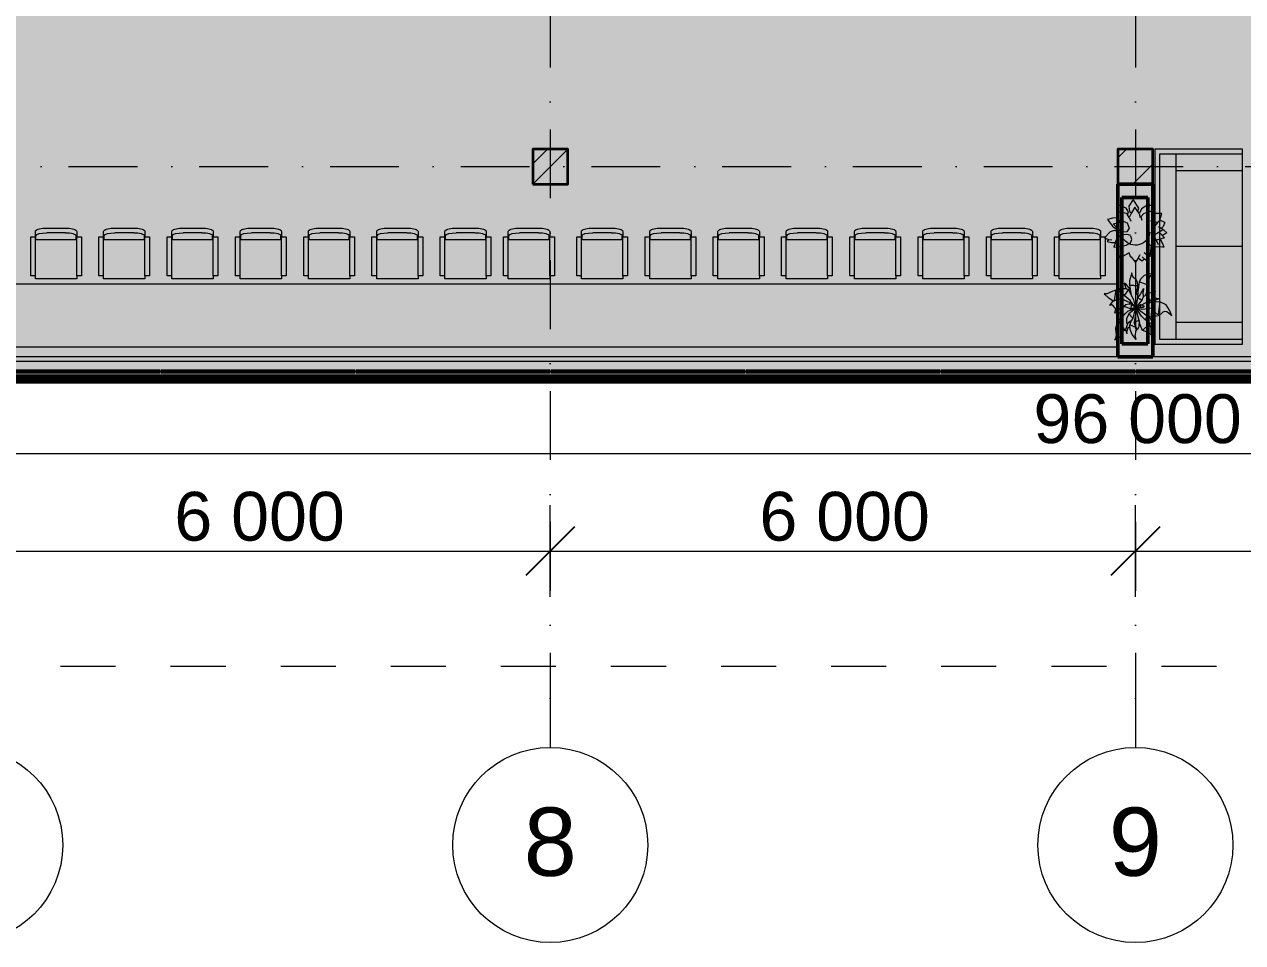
# Model space of a CAD drawing. Header units: millimetres. Extents: x -34838 to 729576, y -214038 to 121482.
# Drawn here: x 36607 to 49100, y -7952 to 1458 of the extents above; entities that cross this region are included whole.
import ezdxf
from ezdxf.enums import TextEntityAlignment as Align

# ---------------------------------------------------------------- set-up
doc = ezdxf.new("R2010")
doc.units = ezdxf.units.MM
doc.header["$MEASUREMENT"] = 0
doc.linetypes.add('Штриховая', pattern=[1128.888893, 564.444447, -564.444447])
doc.linetypes.add('Штрихпунктирная', pattern=[1340.555525, 705.555534, -352.777767, 0, -282.222223])
for name, color, linetype, lineweight in [('0_Ном._пера__1', 7, 'Continuous', 13), ('0_Ном._пера__150', 7, 'Continuous', 50), ('0_Ном._пера__45', 7, 'Continuous', 25), ('0_Ном._пера__5', 7, 'Continuous', 0), ('0_Ном._пера__85', 7, 'Continuous', 13), ('А _ ОСІ КООРДИНАЦІЙНІ.3D_Ном._пера__105', 7, 'Continuous', 13), ('А _ ОСІ КООРДИНАЦІЙНІ.3D_Ном._пера__25', 7, 'Continuous', 0), ('АБ _ 0 _ СТІНИ _ ЗОВНІШНІ .3D_Ном._пера__47', 7, 'Continuous', 20), ('АБ _ 0 _ СТІНИ _ НАВІСНІ .3D_Ном._пера__27', 7, 'Continuous', 35), ('АБ _ 1 _ КОЛОНИ _ КБ.3D_Ном._пера__28', 7, 'Continuous', 35), ('АБ _ 3 _ ДАХИ _ КОНСТРУКЦІЯ .3D_Ном._пера__7', 7, 'Continuous', 60), ('АП _ 0 _ МЕБЛІ .3D_Ном._пера__1', 7, 'Continuous', 13), ('АП _ ТЕП _ ЗОНИ ПРИМІЩЕНЬ .3D_Ном._пера__122', 255, 'Continuous', 0), ('Паспорта Зон ARCHICAD_Ном._пера__5', 7, 'Continuous', 0)]:
    doc.layers.add(name, color=color, linetype=linetype, lineweight=lineweight)
doc.layers.add('0_Ном._пера__54', color=7, linetype='Continuous', lineweight=15, true_color=0x5f5f5f)
doc.layers.add('АП _ 0 _ ОБЛАДНАННЯ (НИЖНЄ).3D_Ном._пера__4', color=7, linetype='Continuous', lineweight=15, true_color=0x969696)
for name, color, linetype in [('А _ ОСІ КООРДИНАЦІЙНІ.3D', 7, 'Continuous'), ('АБ _ 0 _ СТІНИ _ ЗОВНІШНІ .3D', 7, 'Continuous'), ('АБ _ 0 _ СТІНИ _ НАВІСНІ .3D', 7, 'Continuous'), ('АБ _ 1 _ КОЛОНИ _ КБ.3D', 7, 'Continuous'), ('АБ _ 3 _ ДАХИ _ КОНСТРУКЦІЯ .3D', 7, 'Continuous'), ('АП _ 0 _ МЕБЛІ .3D', 7, 'Continuous'), ('АП _ 0 _ ОБЛАДНАННЯ (НИЖНЄ).3D', 7, 'Continuous'), ('АП _ ТЕП _ ЗОНИ ПРИМІЩЕНЬ .3D', 7, 'Continuous')]:
    doc.layers.add(name, color=color, linetype=linetype)
doc.styles.add('СГЕНЕРИР_СТИЛЬ_1', font='Arial.ttf')
doc.dimstyles.new('СГЕНЕРИР_СТИЛЬ__2', dxfattribs={"dimtxt": 500, "dimasz": 475, "dimexe": 0.18, "dimexo": 0.0625, "dimgap": 0.09, "dimtad": 1, "dimtih": 1, "dimtoh": 1, "dimdec": 0, "dimzin": 0, "dimdsep": 46, "dimtxsty": 'СГЕНЕРИР_СТИЛЬ_1', "dimblk": 'ARROWHEAD_6', "dimblk1": 'ARROWHEAD_6', "dimblk2": 'ARROWHEAD_6', "dimcen": 0.09, "dimse1": 1, "dimse2": 1, "dimclrd": 7, "dimclre": 7, "dimclrt": 7, "dimazin": 0, "dimtfac": 1, "dimtdec": 4, "dimtmove": 0, "dimatfit": 3, "dimfxl": 1, "dimtolj": 1, "dimtzin": 0, "dimarcsym": 0})
pattern_1 = [(45, (0, 0), (-318.198, 318.198), []), (45, (-106.07, 106.07), (-318.198, 318.198), [])]

# ---------------------------------------------------------------- blocks, each defined once
blk = doc.blocks.new('Відпочинкова зона_01_2_4', base_point=(37474, 8845))
at = {"layer": 'АП _ ТЕП _ ЗОНИ ПРИМІЩЕНЬ .3D', "linetype": 'Continuous', "lineweight": 0, "true_color": 0xffffff}
h = blk.add_hatch(dxfattribs=at)
h.set_pattern_fill('П___ЦЕГЛА_ЛОЖКОВАЯ_ПЕРЕВ_D7', style=0, pattern_type=2)
h.set_pattern_definition([(0, (0, 0), (0, 68), []), (90, (0, 0), (-204, 0), [68, -68]), (90, (102, 68), (-204, 0), [68, -68])])
h.paths.add_polyline_path([(348, -1992), (71820, -1992), (71820, 11778), (50303, 11778), (50300, 11778), (40181, 11774), (36400, 11778), (31802, 11774), (348, 11778)])
h.paths.add_polyline_path([(39319, 8818), (50570, 8818), (50570, 3578), (39319, 3578)], flags=0)
at = {"layer": 'Паспорта Зон ARCHICAD_Ном._пера__5', "color": 7, "lineweight": 0, "style": 'СГЕНЕРИР_СТИЛЬ_1'}
for tag, p in [('ROOM_NUMBER', (37474, 9145)), ('ROOM_AREA', (37474, 8549))]:
    blk.add_attdef(tag, text='', height=400, dxfattribs=at).set_placement(p, align=Align.MIDDLE_CENTER)
blk = doc.blocks.new('Стена_4_4', base_point=(-150, -2075))
at = {"layer": 'АБ _ 0 _ СТІНИ _ ЗОВНІШНІ .3D', "linetype": 'Continuous', "lineweight": 0, "true_color": 0x000000}
h = blk.add_hatch(dxfattribs=at)
h.set_pattern_fill('М___БЕТОН_АРМОВАНИЙ___З__C5', color=18, style=0, pattern_type=2)
h.set_pattern_definition([(45, (0, 0), (-367.6955, 367.6955), []), (45, (-183.85, 183.85), (-367.6955, 367.6955), [390, -130, 0, -130])])
h.paths.add_polyline_path([(-150, -2200), (96150, -2200), (96150, -1950), (-150, -1950)])
at = {"layer": 'АБ _ 0 _ СТІНИ _ ЗОВНІШНІ .3D_Ном._пера__47', "color": 7, "linetype": 'Continuous', "lineweight": 20, "flags": 128}
for points in [[(95900, -1950), (75, -1950)], [(-150, -2200), (96150, -2200)]]:
    blk.add_lwpolyline(points, dxfattribs=at)
blk = doc.blocks.new('Колонна_18_4', base_point=(42000, 0))
at = {"layer": 'АБ _ 1 _ КОЛОНИ _ КБ.3D', "linetype": 'Continuous', "lineweight": 0, "true_color": 0x000000}
h = blk.add_hatch(dxfattribs=at)
h.set_pattern_fill('М___МЕТАЛ_СТАЛЬ_0004', color=18, style=0, pattern_type=2)
h.set_pattern_definition(pattern_1)
h.paths.add_polyline_path([(41820, -180), (42180, -180), (42180, 180), (41820, 180)])
at = {"layer": 'АБ _ 1 _ КОЛОНИ _ КБ.3D_Ном._пера__28', "color": 7, "linetype": 'Continuous', "lineweight": 35, "flags": 128}
blk.add_lwpolyline([(41820, -180), (42180, -180), (42180, 180), (41820, 180)], close=True, dxfattribs=at)
blk = doc.blocks.new('Колонна_19_4', base_point=(48000, 0))
at = {"layer": 'АБ _ 1 _ КОЛОНИ _ КБ.3D', "linetype": 'Continuous', "lineweight": 0, "true_color": 0x000000}
h = blk.add_hatch(dxfattribs=at)
h.set_pattern_fill('М___МЕТАЛ_СТАЛЬ_0004', color=18, style=0, pattern_type=2)
h.set_pattern_definition(pattern_1)
h.paths.add_polyline_path([(47820, -180), (48180, -180), (48180, 180), (47820, 180)])
at = {"layer": 'АБ _ 1 _ КОЛОНИ _ КБ.3D_Ном._пера__28', "color": 7, "linetype": 'Continuous', "lineweight": 35, "flags": 128}
blk.add_lwpolyline([(47820, -180), (48180, -180), (48180, 180), (47820, 180)], close=True, dxfattribs=at)
blk = doc.blocks.new('Кресло 01 22')
at = {"layer": 'АП _ 0 _ МЕБЛІ .3D_Ном._пера__1', "color": 7, "linetype": 'Continuous', "lineweight": 13}
for p, q in [((66, 504), (57, 500)), ((67, 505), (66, 504)), ((78, 509), (67, 505)), ((92, 513), (78, 509)), ((108, 516), (92, 513)), ((92, 513), (92, 513)), ((126, 518), (108, 516)), ((144, 520), (126, 518)), ((164, 520), (144, 520)), ((356, 520), (164, 520)), ((376, 520), (356, 520)), ((394, 518), (376, 520)), ((412, 516), (394, 518)), ((428, 513), (412, 516)), ((442, 509), (428, 513)), ((428, 513), (428, 513)), ((453, 505), (442, 509)), ((454, 504), (453, 505)), ((463, 500), (454, 504)), ((48, 431), (0, 431)), ((0, 431), (0, 31)), ((50, 491), (48, 486)), ((48, 486), (48, 485)), ((48, 485), (48, 484)), ((48, 484), (48, 431)), ((48, 31), (48, 431)), ((48, 400), (472, 400)), ((51, 493), (50, 492)), ((50, 492), (50, 491)), ((52, 494), (51, 493)), ((57, 499), (52, 494)), ((54, 400), (54, 442)), ((57, 500), (57, 499)), ((164, 472), (356, 472)), ((463, 499), (463, 500)), ((468, 494), (463, 499)), ((466, 400), (466, 442)), ((469, 493), (468, 494)), ((470, 492), (469, 493)), ((470, 491), (470, 492)), ((472, 486), (470, 491)), ((472, 485), (472, 486)), ((472, 484), (472, 485)), ((472, 431), (472, 484)), ((520, 431), (472, 431)), ((472, 31), (472, 431)), ((520, 31), (520, 431)), ((0, 31), (48, 31)), ((48, 31), (48, 0)), ((48, 0), (472, 0)), ((472, 0), (472, 31)), ((472, 31), (520, 31))]:
    blk.add_line(p, q, dxfattribs=at)
for centre, start_param, end_param in [((164, 442), 1.570796, 3.141593), ((356, 442), 0, 1.570796)]:
    blk.add_ellipse(centre, major_axis=(110, 0), ratio=0.273279, start_param=start_param, end_param=end_param, dxfattribs=at)
blk = doc.blocks.new('Модель Комнатного Растения 22')
at = {"layer": 'АП _ 0 _ ОБЛАДНАННЯ (НИЖНЄ).3D_Ном._пера__4', "color": 252, "linetype": 'Continuous', "lineweight": 15, "true_color": 0x969696}
for p, q in [((-183, 176), (-183, 267)), ((-183, 267), (-146, 254)), ((-146, 254), (-144, 273)), ((-144, 273), (-62, 224)), ((-37, 231), (23, 319)), ((23, 319), (68, 249)), ((94, 228), (182, 267)), ((182, 267), (182, 199)), ((-252, 105), (-271, 176)), ((-271, 176), (-183, 176)), ((-183, 177), (-171, 124)), ((-174, 203), (-119, 186)), ((-119, 186), (-83, 170)), ((-83, 170), (-57, 139)), ((-57, 139), (-65, 107)), ((-62, 224), (-40, 172)), ((-40, 172), (-50, 134)), ((-40, 172), (-25, 196)), ((-25, 196), (-37, 231)), ((-25, 196), (7, 240)), ((7, 240), (39, 183)), ((60, 196), (39, 183)), ((39, 183), (64, 135)), ((64, 135), (48, 95)), ((68, 249), (60, 196)), ((64, 135), (79, 161)), ((71, 193), (94, 228)), ((79, 161), (71, 193)), ((96, 179), (77, 157)), ((182, 199), (96, 179)), ((179, 129), (155, 86)), ((191, 174), (179, 129)), ((179, 129), (234, 126)), ((192, 201), (191, 174)), ((234, 126), (286, 115)), ((-323, -22), (-291, 5)), ((-302, 84), (-252, 105)), ((-302, 84), (-284, 42)), ((-291, 5), (-238, 37)), ((-284, 42), (-265, 21)), ((-279, 3), (-218, -35)), ((-252, 105), (-226, 83)), ((-226, 83), (-172, 90)), ((-226, 83), (-201, 48)), ((-171, 124), (-157, 93)), ((84, 78), (64, 24)), ((64, 24), (86, -13)), ((118, 92), (84, 78)), ((155, 86), (118, 92)), ((136, -15), (177, 14)), ((227, 68), (155, 86)), ((177, 14), (227, 68)), ((181, -25), (205, 3)), ((206, 24), (184, 21)), ((205, 3), (259, -14)), ((234, 45), (206, 24)), ((286, 115), (234, 45)), ((-323, -22), (-277, -50)), ((-300, -73), (-247, -19)), ((-300, -73), (-216, -100)), ((-284, -145), (-258, -87)), ((-238, -145), (-205, -82)), ((-218, -35), (-168, -52)), ((-205, -82), (-161, -76)), ((-161, -160), (-125, -121)), ((35, -92), (48, -58)), ((50, -127), (35, -92)), ((87, -38), (51, -46)), ((86, -13), (136, -15)), ((134, -39), (87, -38)), ((170, -62), (134, -39)), ((152, -17), (181, -25)), ((181, -25), (170, -62)), ((185, -79), (170, -62)), ((206, -127), (185, -79)), ((244, -122), (205, -124)), ((205, -124), (221, -170)), ((274, -92), (240, -94)), ((288, -112), (244, -122)), ((259, -14), (315, -74)), ((315, -74), (274, -92)), ((274, -92), (288, -112)), ((-296, -166), (-284, -145)), ((-277, -166), (-296, -166)), ((-277, -166), (-187, -170)), ((-187, -170), (-161, -160)), ((-161, -160), (-158, -178)), ((-158, -178), (-149, -270)), ((-124, -257), (-89, -229)), ((-30, -283), (-50, -244)), ((48, -277), (65, -228)), ((94, -150), (50, -127)), ((65, -228), (155, -280)), ((150, -162), (94, -150)), ((221, -170), (150, -162)), ((179, -261), (168, -164)), ((-149, -270), (-124, -257)), ((-124, -257), (-111, -304)), ((-111, -304), (-93, -293)), ((-93, -293), (-71, -268)), ((-93, -293), (-68, -313)), ((-68, -313), (-30, -283)), ((-30, -283), (0, -323)), ((0, -323), (38, -268)), ((38, -268), (48, -277)), ((155, -280), (160, -262)), ((160, -262), (179, -261))]:
    blk.add_line(p, q, dxfattribs=at)
blk.add_arc((0, 0), 150, 186.1323, 29.8574, dxfattribs=at)
blk = doc.blocks.new('Модель Комнатного Растения 22_2')
at = {"layer": 'АП _ 0 _ ОБЛАДНАННЯ (НИЖНЄ).3D_Ном._пера__4', "color": 252, "linetype": 'Continuous', "lineweight": 15, "true_color": 0x969696}
for p, q in [((-182, 353), (-138, 349)), ((-182, 353), (-147, 326)), ((-182, 353), (-138, 349)), ((-182, 353), (-147, 326)), ((-147, 326), (-128, 291)), ((-147, 326), (-128, 291)), ((-138, 349), (-87, 334)), ((-138, 349), (-87, 334)), ((-128, 291), (-128, 235)), ((-128, 291), (-128, 235)), ((-128, 235), (-34, 268)), ((-128, 235), (-34, 268)), ((-87, 334), (-52, 301)), ((-87, 334), (-52, 301)), ((-52, 301), (-34, 268)), ((-52, 301), (-34, 268)), ((-34, 268), (-21, 170)), ((-34, 268), (-21, 170)), ((-19, 227), (-18, 266)), ((-19, 227), (-18, 266)), ((-18, 266), (-4, 294)), ((-18, 266), (-4, 294)), ((-4, 294), (19, 309)), ((-4, 294), (19, 309)), ((19, 309), (37, 339)), ((19, 309), (37, 339)), ((37, 339), (41, 361)), ((37, 339), (41, 361)), ((41, 361), (64, 279)), ((41, 361), (64, 279)), ((64, 279), (66, 246)), ((64, 279), (66, 246)), ((95, 240), (115, 257)), ((95, 240), (115, 257)), ((98, 199), (115, 257)), ((98, 199), (115, 257)), ((-198, 174), (-183, 155)), ((-198, 174), (-182, 107)), ((-198, 174), (-183, 155)), ((-198, 174), (-182, 107)), ((-183, 155), (-158, 154)), ((-183, 155), (-158, 154)), ((-158, 154), (-132, 156)), ((-158, 154), (-132, 156)), ((-154, 73), (-109, 142)), ((-154, 73), (-109, 142)), ((-132, 156), (-109, 142)), ((-132, 156), (-109, 142)), ((-128, 235), (-120, 186)), ((-128, 235), (-120, 186)), ((-120, 186), (-100, 134)), ((-120, 186), (-100, 134)), ((-109, 142), (-73, 108)), ((-109, 142), (-73, 108)), ((-79, 124), (-75, 165)), ((-79, 124), (-75, 165)), ((-78, 202), (-75, 165)), ((-78, 202), (-49, 148)), ((-78, 202), (-75, 165)), ((-78, 202), (-49, 148)), ((-49, 148), (-16, 107)), ((-49, 148), (-16, 107)), ((-21, 170), (-17, 110)), ((-21, 170), (-17, 110)), ((-20, 224), (57, 233)), ((-20, 224), (57, 233)), ((-20, 224), (0, 148)), ((-20, 224), (0, 148)), ((-19, 227), (62, 234)), ((-19, 227), (62, 234)), ((-19, 146), (-9, 148)), ((-19, 146), (-9, 148)), ((-17, 136), (-8, 138)), ((-17, 136), (-8, 138)), ((-9, 148), (-1, 148)), ((-9, 148), (-1, 148)), ((-8, 138), (-2, 138)), ((-8, 138), (-2, 138)), ((-2, 23), (0, 148)), ((-2, 23), (0, 148)), ((20, 85), (75, 190)), ((20, 85), (75, 190)), ((44, 133), (62, 234)), ((44, 133), (62, 234)), ((48, 148), (51, 146)), ((48, 148), (51, 146)), ((52, 177), (63, 197)), ((52, 177), (63, 197)), ((59, 79), (121, 129)), ((59, 79), (121, 129)), ((62, 234), (66, 246)), ((62, 234), (66, 246)), ((63, 197), (95, 240)), ((63, 197), (95, 240)), ((75, 190), (121, 129)), ((75, 190), (121, 129)), ((76, 188), (99, 198)), ((76, 188), (99, 198)), ((99, 198), (117, 199)), ((99, 198), (117, 199)), ((117, 199), (140, 197)), ((117, 199), (140, 197)), ((121, 129), (139, 146)), ((121, 129), (139, 146)), ((139, 146), (152, 174)), ((139, 146), (152, 174)), ((140, 197), (159, 206)), ((140, 197), (159, 206)), ((148, 165), (193, 182)), ((148, 165), (193, 182)), ((152, 174), (159, 206)), ((152, 174), (159, 206)), ((193, 182), (204, 183)), ((193, 182), (204, 183)), ((204, 183), (222, 78)), ((204, 183), (258, 162)), ((204, 183), (222, 78)), ((204, 183), (258, 162)), ((258, 162), (294, 147)), ((258, 162), (294, 147)), ((276, 102), (324, 145)), ((276, 102), (324, 145)), ((294, 147), (324, 145)), ((294, 147), (324, 145)), ((-345, -21), (-312, 33)), ((-345, -21), (-312, 33)), ((-312, 33), (-247, 65)), ((-312, 33), (-247, 65)), ((-247, 65), (-230, -64)), ((-247, 65), (-156, 58)), ((-247, 65), (-230, -64)), ((-247, 65), (-156, 58)), ((-237, 94), (-212, 98)), ((-237, 94), (-212, 98)), ((-237, 94), (-196, 79)), ((-237, 94), (-196, 79)), ((-212, 98), (-183, 110)), ((-212, 98), (-183, 110)), ((-196, 79), (-167, 60)), ((-196, 79), (-167, 60)), ((-182, 107), (-154, 73)), ((-182, 107), (-154, 73)), ((-156, 58), (-137, 54)), ((-156, 58), (-137, 54)), ((-154, 73), (-119, 63)), ((-154, 73), (-119, 63)), ((-140, 42), (-132, 66)), ((-140, 42), (-132, 66)), ((-119, 63), (-59, 31)), ((-119, 63), (-59, 31)), ((-88, 16), (-48, 34)), ((-88, 16), (-48, 34)), ((-88, 16), (-72, 6)), ((-88, 16), (-72, 6)), ((-79, 124), (-62, 82)), ((-79, 124), (-62, 82)), ((-72, 6), (-49, 7)), ((-72, 6), (-49, 7)), ((-64, 83), (-16, 107)), ((-64, 83), (-16, 107)), ((-64, 83), (-62, 82)), ((-64, 83), (-62, 82)), ((-62, 82), (-16, 107)), ((-62, 82), (-16, 107)), ((-62, 82), (-27, 42)), ((-62, 82), (-27, 42)), ((-49, 7), (-48, 34)), ((-49, 7), (-48, 34)), ((-49, 7), (-1, -2)), ((-49, 7), (-1, -2)), ((-48, 34), (-6, 2)), ((-48, 34), (-6, 2)), ((-27, 42), (-8, 12)), ((-27, 42), (-8, 12)), ((-16, 107), (0, 5)), ((-16, 107), (0, 5)), ((-6, 12), (1, -2)), ((-6, 12), (1, -2)), ((-5, 1), (1, -2)), ((-5, 1), (1, -2)), ((0, 4), (20, 85)), ((0, 4), (20, 85)), ((0, 3), (17, 17)), ((0, 3), (17, 17)), ((0, 0), (8, 2)), ((0, 0), (8, 2)), ((7, 9), (59, 79)), ((7, 9), (59, 79)), ((8, 8), (43, 42)), ((8, 8), (43, 42)), ((43, 42), (56, -12)), ((43, 42), (71, 42)), ((43, 42), (56, -12)), ((43, 42), (71, 42)), ((47, 43), (64, 57)), ((47, 43), (64, 57)), ((64, 57), (118, 83)), ((64, 57), (118, 83)), ((65, -3), (82, 4)), ((65, -3), (82, 4)), ((71, 42), (104, 33)), ((71, 42), (104, 33)), ((82, 4), (123, 18)), ((82, 4), (123, 18)), ((104, 33), (123, 18)), ((104, 33), (123, 18)), ((110, 13), (137, 8)), ((110, 13), (137, 8)), ((118, 83), (181, 93)), ((118, 83), (181, 93)), ((130, -71), (137, 6)), ((130, -71), (137, 6)), ((137, 8), (167, -10)), ((137, 8), (167, -10)), ((167, -10), (181, 93)), ((167, -10), (181, 93)), ((181, 93), (243, 66)), ((181, 93), (243, 66)), ((188, -8), (211, 0)), ((188, -8), (211, 0)), ((211, 0), (229, 21)), ((211, 0), (229, 21)), ((229, 21), (247, 33)), ((229, 21), (247, 33)), ((233, 71), (276, 102)), ((233, 71), (276, 102)), ((243, 66), (271, 27)), ((243, 66), (271, 27)), ((247, 33), (271, 27)), ((247, 33), (271, 27)), ((-368, -78), (-345, -21)), ((-368, -78), (-345, -21)), ((-368, -78), (-317, -37)), ((-368, -78), (-317, -37)), ((-317, -37), (-297, -35)), ((-317, -37), (-297, -35)), ((-297, -35), (-277, -43)), ((-297, -35), (-277, -43)), ((-277, -43), (-257, -61)), ((-277, -43), (-257, -61)), ((-257, -61), (-234, -69)), ((-257, -61), (-234, -69)), ((-246, -75), (-213, -57)), ((-246, -75), (-213, -57)), ((-246, -75), (-158, -93)), ((-246, -75), (-158, -93)), ((-213, -57), (-160, -2)), ((-213, -57), (-160, -2)), ((-164, -137), (-153, -110)), ((-164, -137), (-153, -110)), ((-160, -2), (-158, -93)), ((-160, -2), (-73, -15)), ((-160, -2), (-158, -93)), ((-160, -2), (-73, -15)), ((-158, -93), (-118, -82)), ((-158, -93), (-118, -82)), ((-153, -110), (-129, -86)), ((-153, -110), (-129, -86)), ((-141, -160), (-58, -82)), ((-141, -160), (-58, -82)), ((-118, -82), (-9, -4)), ((-118, -82), (-9, -4)), ((-114, -82), (-98, -117)), ((-114, -82), (-98, -117)), ((-73, -15), (-9, -4)), ((-73, -15), (-9, -4)), ((-72, -14), (-71, -14)), ((-72, -14), (-71, -14)), ((-65, -13), (-63, -12)), ((-65, -13), (-63, -12)), ((-59, -11), (-54, -10)), ((-59, -11), (-54, -10)), ((-58, -82), (-5, -2)), ((-58, -82), (-5, -2)), ((-52, -10), (-20, -3)), ((-52, -10), (-20, -3)), ((-35, -126), (-1, -2)), ((-35, -126), (-1, -2)), ((-4, -1), (-2, -1)), ((-4, -1), (-2, -1)), ((-3, -1), (-1, -2)), ((-3, -1), (-1, -2)), ((-1, -2), (2, -64)), ((-1, -2), (2, -64)), ((2, -64), (17, -144)), ((2, -64), (17, -144)), ((4, -2), (28, -1)), ((4, -2), (28, -1)), ((4, -9), (18, -49)), ((4, -9), (18, -49)), ((6, -6), (70, -59)), ((6, -6), (70, -59)), ((10, -3), (84, -34)), ((10, -3), (84, -34)), ((18, -49), (31, -104)), ((18, -49), (31, -104)), ((28, -1), (56, -12)), ((28, -1), (56, -12)), ((31, -104), (70, -59)), ((31, -104), (70, -59)), ((31, -104), (48, -130)), ((31, -104), (48, -130)), ((56, -12), (65, -3)), ((56, -12), (65, -3)), ((70, -59), (97, -110)), ((70, -59), (97, -110)), ((84, -34), (175, -128)), ((84, -34), (175, -128)), ((97, -110), (97, -158)), ((97, -110), (97, -158)), ((109, -58), (130, -71)), ((109, -58), (130, -71)), ((110, -62), (111, -59)), ((110, -62), (111, -59)), ((130, -71), (149, -55)), ((130, -71), (149, -55)), ((149, -55), (178, -47)), ((149, -55), (178, -47)), ((167, -10), (188, -8)), ((167, -10), (188, -8)), ((178, -47), (219, -52)), ((178, -47), (219, -52)), ((198, -4), (208, -14)), ((198, -4), (208, -14)), ((208, -14), (219, -52)), ((208, -14), (219, -52)), ((-168, -160), (-164, -137)), ((-168, -160), (-164, -137)), ((-168, -160), (-127, -146)), ((-168, -160), (-127, -146)), ((-165, -282), (-159, -246)), ((-165, -282), (-159, -246)), ((-159, -246), (-157, -201)), ((-159, -246), (-157, -201)), ((-157, -201), (-141, -160)), ((-157, -201), (-141, -160)), ((-141, -160), (-70, -230)), ((-141, -160), (-70, -230)), ((-130, -250), (-100, -241)), ((-130, -250), (-100, -241)), ((-100, -241), (-70, -230)), ((-100, -241), (-70, -230)), ((-70, -230), (-45, -172)), ((-70, -230), (-45, -172)), ((-45, -172), (-35, -132)), ((-45, -172), (-35, -132)), ((-38, -144), (-34, -146)), ((-38, -144), (-34, -146)), ((-35, -126), (-31, -192)), ((-35, -126), (17, -144)), ((-35, -126), (-31, -192)), ((-35, -126), (17, -144)), ((-31, -192), (-17, -218)), ((-31, -192), (-17, -218)), ((-17, -218), (7, -178)), ((-17, -218), (7, -178)), ((-13, -213), (3, -235)), ((-13, -213), (3, -235)), ((-7, -202), (61, -170)), ((-7, -202), (61, -170)), ((3, -235), (8, -276)), ((3, -235), (8, -276)), ((7, -178), (17, -144)), ((7, -178), (17, -144)), ((38, -270), (58, -220)), ((38, -270), (58, -220)), ((48, -130), (73, -147)), ((48, -130), (73, -147)), ((51, -133), (61, -170)), ((51, -133), (61, -170)), ((57, -152), (68, -144)), ((57, -152), (68, -144)), ((58, -220), (61, -170)), ((58, -220), (61, -170)), ((61, -191), (84, -208)), ((61, -191), (84, -208)), ((73, -147), (97, -158)), ((73, -147), (97, -158)), ((83, -153), (110, -228)), ((83, -153), (110, -228)), ((84, -208), (91, -238)), ((84, -208), (91, -238)), ((90, -263), (105, -216)), ((90, -263), (105, -216)), ((90, -263), (91, -238)), ((90, -263), (91, -238)), ((110, -228), (175, -128)), ((110, -228), (175, -128)), ((110, -228), (132, -237)), ((110, -228), (132, -237)), ((132, -237), (142, -262)), ((132, -237), (142, -262)), ((175, -128), (191, -152)), ((175, -128), (191, -152)), ((191, -152), (206, -198)), ((191, -152), (206, -198)), ((200, -257), (206, -198)), ((200, -257), (206, -198)), ((-165, -282), (-130, -250)), ((-165, -282), (-130, -250)), ((-4, -323), (38, -270)), ((-4, -323), (38, -270)), ((-4, -323), (8, -276)), ((-4, -323), (8, -276)), ((142, -262), (158, -293)), ((142, -262), (158, -293)), ((158, -293), (219, -330)), ((158, -293), (219, -330)), ((200, -257), (205, -306)), ((200, -257), (205, -306)), ((205, -306), (219, -330)), ((205, -306), (219, -330))]:
    blk.add_line(p, q, dxfattribs=at)
blk = doc.blocks.new('Диван 22')
at = {"layer": 'АП _ 0 _ МЕБЛІ .3D_Ном._пера__1', "color": 7, "linetype": 'Continuous', "lineweight": 13}
for p, q in [((2000, 900), (0, 900)), ((0, 900), (0, 0)), ((2000, 0), (2000, 900)), ((50, 0), (50, 850)), ((50, 850), (1950, 850)), ((1950, 850), (1950, 0)), ((50, 680), (1950, 680)), ((222, 0), (222, 680)), ((1000, 0), (1000, 680)), ((1778, 0), (1778, 680)), ((0, 0), (2000, 0))]:
    blk.add_line(p, q, dxfattribs=at)
blk = doc.blocks.new('Балка_1_4', base_point=(0, -2175))
at = {"layer": 'АБ _ 3 _ ДАХИ _ КОНСТРУКЦІЯ .3D_Ном._пера__7', "color": 7, "linetype": 'Continuous', "lineweight": 60}
for p, q in [((0, -2150), (96000, -2150)), ((0, -2200), (96000, -2200))]:
    blk.add_line(p, q, dxfattribs=at)
blk = doc.blocks.new('*D242')
at = {"layer": '0_Ном._пера__45', "color": 7, "linetype": 'Continuous', "lineweight": 25, "transparency": 16777216}
for p, q in [((36250, -3690), (35750, -4190)), ((42250, -3690), (41750, -4190))]:
    blk.add_line(p, q, dxfattribs=at)
at = {"layer": '0_Ном._пера__85', "color": 7, "linetype": 'Continuous', "lineweight": 13, "transparency": 16777216}
for p, q in [((36000, -4409), (36000, -3471)), ((42000, -4409), (42000, -3471)), ((36000, -3940), (42000, -3940))]:
    blk.add_line(p, q, dxfattribs=at)
at = {"layer": '0_Ном._пера__5', "color": 7, "lineweight": 0, "transparency": 16777216, "insert": (38145, -3840), "char_height": 500, "attachment_point": 7, "style": 'СГЕНЕРИР_СТИЛЬ_1'}
blk.add_mtext('\\A1;{\\pql;\\fArial|b0|i0|c204|p34;6\xa0000}', dxfattribs=at)
blk = doc.blocks.new('ARROWHEAD_6')
at = {"color": 0, "linetype": 'Continuous', "lineweight": 0}
for p, q in [((-0.5, -0.5), (0.5, 0.5)), ((0, 0), (-1, 0))]:
    blk.add_line(p, q, dxfattribs=at)
blk = doc.blocks.new('*D243')
at = {"layer": '0_Ном._пера__45', "color": 7, "linetype": 'Continuous', "lineweight": 25, "transparency": 16777216}
for p, q in [((42250, -3690), (41750, -4190)), ((48250, -3690), (47750, -4190))]:
    blk.add_line(p, q, dxfattribs=at)
at = {"layer": '0_Ном._пера__85', "color": 7, "linetype": 'Continuous', "lineweight": 13, "transparency": 16777216}
for p, q in [((42000, -4409), (42000, -3471)), ((48000, -4409), (48000, -3471)), ((42000, -3940), (48000, -3940))]:
    blk.add_line(p, q, dxfattribs=at)
at = {"layer": '0_Ном._пера__5', "color": 7, "lineweight": 0, "transparency": 16777216, "insert": (44145, -3840), "char_height": 500, "attachment_point": 7, "style": 'СГЕНЕРИР_СТИЛЬ_1'}
blk.add_mtext('\\A1;{\\pql;\\fArial|b0|i0|c204|p34;6\xa0000}', dxfattribs=at)
blk = doc.blocks.new('*D244')
at = {"layer": '0_Ном._пера__45', "color": 7, "linetype": 'Continuous', "lineweight": 25, "transparency": 16777216}
for p, q in [((48250, -3690), (47750, -4190)), ((54250, -3690), (53750, -4190))]:
    blk.add_line(p, q, dxfattribs=at)
at = {"layer": '0_Ном._пера__85', "color": 7, "linetype": 'Continuous', "lineweight": 13, "transparency": 16777216}
for p, q in [((48000, -4409), (48000, -3471)), ((54000, -4409), (54000, -3471)), ((48000, -3940), (54000, -3940))]:
    blk.add_line(p, q, dxfattribs=at)
at = {"layer": '0_Ном._пера__5', "color": 7, "lineweight": 0, "transparency": 16777216, "insert": (50145, -3840), "char_height": 500, "attachment_point": 7, "style": 'СГЕНЕРИР_СТИЛЬ_1'}
blk.add_mtext('\\A1;{\\pql;\\fArial|b0|i0|c204|p34;6\xa0000}', dxfattribs=at)
blk = doc.blocks.new('*D252')
at = {"layer": '0_Ном._пера__45', "color": 7, "linetype": 'Continuous', "lineweight": 25, "transparency": 16777216}
for p, q in [((250, -2690), (-250, -3190)), ((95750, -3190), (96250, -2690))]:
    blk.add_line(p, q, dxfattribs=at)
at = {"layer": '0_Ном._пера__85', "color": 7, "linetype": 'Continuous', "lineweight": 13, "transparency": 16777216}
for p, q in [((0, -3409), (0, -2471)), ((96000, -3409), (96000, -2471)), ((-375, -2940), (0, -2940)), ((0, -2940), (96000, -2940)), ((96000, -2940), (96375, -2940))]:
    blk.add_line(p, q, dxfattribs=at)
at = {"layer": '0_Ном._пера__5', "color": 7, "lineweight": 0, "transparency": 16777216, "insert": (46955, -2840), "char_height": 500, "attachment_point": 7, "style": 'СГЕНЕРИР_СТИЛЬ_1'}
blk.add_mtext('\\A1;{\\pql;\\fArial|b0|i0|c204|p34;96\xa0000}', dxfattribs=at)
blk = doc.blocks.new('Навесная Стена_1_4')
at = {"layer": 'АБ _ 0 _ СТІНИ _ НАВІСНІ .3D', "linetype": 'Continuous', "lineweight": 0, "true_color": 0x000000}
for points in [[(36005, -2110), (36005, -2090), (37995, -2090), (37995, -2110)], [(38005, -2110), (38005, -2090), (39995, -2090), (39995, -2110)], [(40005, -2110), (40005, -2090), (41995, -2090), (41995, -2110)], [(42005, -2110), (42005, -2090), (43995, -2090), (43995, -2110)], [(44005, -2110), (44005, -2090), (45995, -2090), (45995, -2110)], [(46005, -2110), (46005, -2090), (47995, -2090), (47995, -2110)], [(48005, -2110), (48005, -2090), (49995, -2090), (49995, -2110)]]:
    blk.add_hatch(color=18, dxfattribs=at).paths.add_polyline_path(points)
at = {"layer": 'АБ _ 0 _ СТІНИ _ НАВІСНІ .3D_Ном._пера__27', "color": 7, "linetype": 'Continuous', "lineweight": 35}
for p, q in [((36005, -2090), (37995, -2090)), ((37995, -2110), (36005, -2110)), ((37995, -2090), (37995, -2110)), ((38005, -2090), (39995, -2090)), ((38005, -2110), (38005, -2090)), ((39995, -2110), (38005, -2110)), ((39995, -2090), (39995, -2110)), ((40005, -2090), (41995, -2090)), ((40005, -2110), (40005, -2090)), ((41995, -2110), (40005, -2110)), ((41995, -2090), (41995, -2110)), ((42005, -2090), (43995, -2090)), ((42005, -2110), (42005, -2090)), ((43995, -2110), (42005, -2110)), ((43995, -2090), (43995, -2110)), ((44005, -2090), (45995, -2090)), ((44005, -2110), (44005, -2090)), ((45995, -2110), (44005, -2110)), ((45995, -2090), (45995, -2110)), ((46005, -2090), (47995, -2090)), ((46005, -2110), (46005, -2090)), ((47995, -2110), (46005, -2110)), ((47995, -2090), (47995, -2110)), ((48005, -2090), (49995, -2090)), ((48005, -2110), (48005, -2090)), ((49995, -2110), (48005, -2110))]:
    blk.add_line(p, q, dxfattribs=at)
blk = doc.blocks.new('Стандартный Маркер Сетки_2')
at = {"layer": 'А _ ОСІ КООРДИНАЦІЙНІ.3D_Ном._пера__105', "color": 7, "linetype": 'Штрихпунктирная', "lineweight": 13}
blk.add_line((500, 0), (99754.182117, 0), dxfattribs=at)
at = {"layer": 'А _ ОСІ КООРДИНАЦІЙНІ.3D_Ном._пера__25', "color": 7, "lineweight": 0, "style": 'СГЕНЕРИР_СТИЛЬ_1'}
blk.add_attdef('AC_MarkerText_1', text='', height=700, dxfattribs=at).set_placement((-1000, 40.005), align=Align.MIDDLE_CENTER)
blk = doc.blocks.new('Стандартный Маркер Сетки')
at = {"layer": 'А _ ОСІ КООРДИНАЦІЙНІ.3D_Ном._пера__105', "color": 7, "linetype": 'Штрихпунктирная', "lineweight": 13}
for p, q in [((500, 0), (0, 0)), ((500, 0), (18399, 0)), ((18399, 0), (18899, 0))]:
    blk.add_line(p, q, dxfattribs=at)
at = {"layer": 'А _ ОСІ КООРДИНАЦІЙНІ.3D_Ном._пера__105', "color": 7, "linetype": 'Continuous', "lineweight": 13}
blk.add_circle((19899, 0), 1000, dxfattribs=at)
at = {"layer": 'А _ ОСІ КООРДИНАЦІЙНІ.3D_Ном._пера__105', "color": 7, "linetype": 'Штрихпунктирная', "lineweight": 13}
blk.add_point((18399, 0), dxfattribs=at)
blk.add_point((18399, 0), dxfattribs=at)
at = {"layer": 'А _ ОСІ КООРДИНАЦІЙНІ.3D_Ном._пера__25', "color": 7, "lineweight": 0, "style": 'СГЕНЕРИР_СТИЛЬ_1'}
blk.add_attdef('AC_MarkerText_1', text='', height=700, rotation=90, dxfattribs=at).set_placement((19899, 40), align=Align.MIDDLE_CENTER)

msp = doc.modelspace()

# ---------------------------------------------------------------- linework, layer by layer
at = {"layer": '0_Ном._пера__1', "color": 7, "linetype": 'Continuous', "lineweight": 13}
for p, q in [((24316.5, -1200), (47820, -1200)), ((47820, -1200), (47820, -1850)), ((47820, -1850), (24316.5, -1850))]:
    msp.add_line(p, q, dxfattribs=at)
at = {"layer": '0_Ном._пера__150', "color": 7, "linetype": 'Continuous', "lineweight": 50}
for p, q in [((47820, -180), (48180, -180)), ((47820, -1950), (47820, -180)), ((48180, -180), (48180, -1950)), ((47861.1, -315), (48127.6, -315)), ((47861.1, -1815), (47861.1, -315)), ((48127.6, -315), (48127.6, -1815)), ((47861.1, -1815), (48127.6, -1815)), ((47820, -1950), (48180, -1950))]:
    msp.add_line(p, q, dxfattribs=at)
at = {"layer": '0_Ном._пера__54', "color": 251, "linetype": 'Штриховая', "lineweight": 15, "true_color": 0x5f5f5f}
msp.add_line((-275, -5120), (96250, -5120), dxfattribs=at)
at = {"layer": 'АП _ ТЕП _ ЗОНИ ПРИМІЩЕНЬ .3D_Ном._пера__122', "color": 255, "linetype": 'Continuous', "lineweight": 0, "flags": 128}
msp.add_lwpolyline([(347.6, -1992.4), (71820, -1992.4), (71820, 11777.6), (50302.6, 11777.6), (50300.4, 11778.4), (40181, 11773.5), (36400, 11778.4), (31801.7, 11774.3), (347.6, 11778.4)], close=True, dxfattribs=at)

# ---------------------------------------------------------------- block references
at = {"layer": 'А _ ОСІ КООРДИНАЦІЙНІ.3D', "color": 7, "linetype": 'Continuous', "lineweight": 60}
ref = msp.add_blockref('Стандартный Маркер Сетки', (36000, 12947.1), dxfattribs=dict(at, zscale=1000, rotation=270))
ref.add_attrib('AC_MarkerText_1', '7', dxfattribs={"layer": 'А _ ОСІ КООРДИНАЦІЙНІ.3D_Ном._пера__25', "color": 7, "lineweight": 0, "height": 700, "rotation": 360, "style": 'СГЕНЕРИР_СТИЛЬ_1'}).set_placement((36000, -6912.1), align=Align.MIDDLE_CENTER)
ref = msp.add_blockref('Стандартный Маркер Сетки', (42000, 12947.1), dxfattribs=dict(at, zscale=1000, rotation=270))
ref.add_attrib('AC_MarkerText_1', '8', dxfattribs={"layer": 'А _ ОСІ КООРДИНАЦІЙНІ.3D_Ном._пера__25', "color": 7, "lineweight": 0, "height": 700, "rotation": 360, "style": 'СГЕНЕРИР_СТИЛЬ_1'}).set_placement((42000, -6917.9), align=Align.MIDDLE_CENTER)
ref = msp.add_blockref('Стандартный Маркер Сетки', (48000, 12947.1), dxfattribs=dict(at, zscale=1000, rotation=270))
ref.add_attrib('AC_MarkerText_1', '9', dxfattribs={"layer": 'А _ ОСІ КООРДИНАЦІЙНІ.3D_Ном._пера__25', "color": 7, "lineweight": 0, "height": 700, "rotation": 360, "style": 'СГЕНЕРИР_СТИЛЬ_1'}).set_placement((48000, -6917.9), align=Align.MIDDLE_CENTER)
at = {"layer": 'А _ ОСІ КООРДИНАЦІЙНІ.3D', "color": 7, "linetype": 'Continuous', "lineweight": 60, "zscale": 1000}
msp.add_blockref('Стандартный Маркер Сетки_2', (-5000, 0), dxfattribs=at)
at = {"layer": 'АБ _ 0 _ СТІНИ _ ЗОВНІШНІ .3D', "color": 7, "lineweight": 20}
msp.add_blockref('Стена_4_4', (-150, -2075), dxfattribs=at)
at = {"layer": 'АБ _ 0 _ СТІНИ _ НАВІСНІ .3D', "linetype": 'Continuous', "lineweight": 0}
msp.add_blockref('Навесная Стена_1_4', (0, 0), dxfattribs=at)
at = {"layer": 'АБ _ 1 _ КОЛОНИ _ КБ.3D', "color": 7, "lineweight": 35}
for name, p in [('Колонна_18_4', (42000, 0)), ('Колонна_19_4', (48000, 0))]:
    msp.add_blockref(name, p, dxfattribs=at)
at = {"layer": 'АБ _ 3 _ ДАХИ _ КОНСТРУКЦІЯ .3D', "color": 7, "lineweight": 60}
msp.add_blockref('Балка_1_4', (0, -2175), dxfattribs=at)
at = {"layer": 'АП _ 0 _ МЕБЛІ .3D', "color": 7, "linetype": 'Continuous', "lineweight": 60, "zscale": 1000, "rotation": 89.9999999999766}
msp.add_blockref('Диван 22', (49100, -1820), dxfattribs=at)
at = {"layer": 'АП _ 0 _ МЕБЛІ .3D', "color": 7, "linetype": 'Continuous', "lineweight": 13, "xscale": -1, "zscale": 1000}
for p in [(37191.9, -1150), (37891.9, -1150), (38591.9, -1150), (39291.9, -1150), (39991.9, -1150), (40691.9, -1150), (41391.9, -1150), (42041.9, -1150), (42791.9, -1150), (43491.9, -1150), (44191.9, -1150), (44891.9, -1150), (45591.9, -1150), (46291.9, -1150), (46991.9, -1150), (47691.9, -1150)]:
    msp.add_blockref('Кресло 01 22', p, dxfattribs=at)
at = {"layer": 'АП _ 0 _ ОБЛАДНАННЯ (НИЖНЄ).3D', "color": 7, "linetype": 'Continuous', "lineweight": 13, "xscale": -1, "zscale": 1000}
for name, p in [('Модель Комнатного Растения 22', (48000, -655.2)), ('Модель Комнатного Растения 22_2', (48004.6, -1450.1))]:
    msp.add_blockref(name, p, dxfattribs=at)
at = {"layer": 'АП _ ТЕП _ ЗОНИ ПРИМІЩЕНЬ .3D', "color": 7, "linetype": 'Continuous', "lineweight": 0}
msp.add_blockref('Відпочинкова зона_01_2_4', (37474.3, 8845.2), dxfattribs=at)

# ---------------------------------------------------------------- dimensions: what is measured, and where the dimension line sits
at = {"color": 7, "linetype": 'Continuous', "lineweight": 13}
for base, p1, p2, picture, middle in [((96000, -2940), (0, -5952.1), (96000, -3940), '*D252', (48004.8, -2590)), ((42000, -3940), (36000, -5952.1), (42000, -5952.1), '*D242', (39004, -3590)), ((48000, -3940), (42000, -5952.1), (48000, -5952.1), '*D243', (45004, -3590)), ((54000, -3940), (48000, -5952.1), (54000, -5952.1), '*D244', (51004, -3590))]:
    dim = msp.add_linear_dim(base=base, p1=p1, p2=p2, dimstyle='СГЕНЕРИР_СТИЛЬ__2', dxfattribs=at)
    dim.commit()
    dim.dimension.update_dxf_attribs({"geometry": picture, "text_midpoint": middle, "dimtype": 160})

doc.saveas('drawing.dxf')
